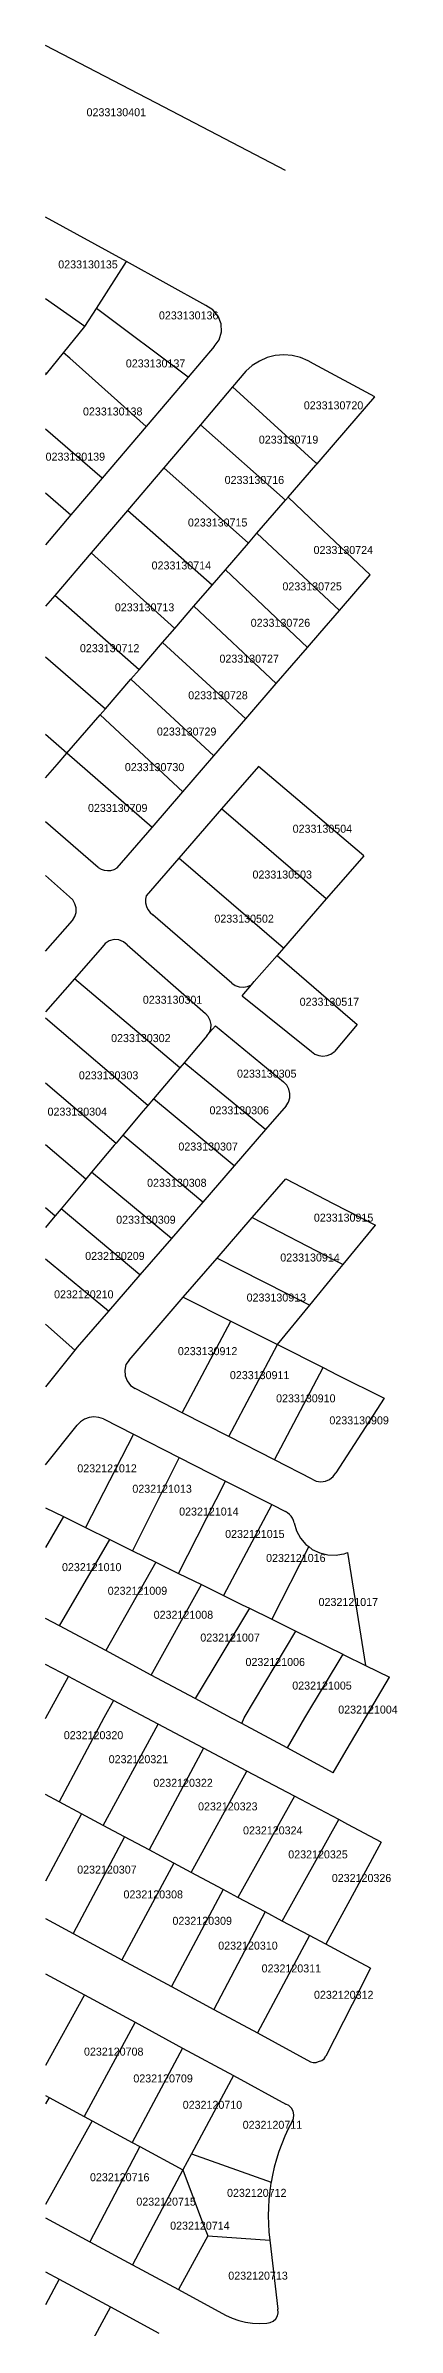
# Model space of a CAD drawing. Header units: inches. Extents: x 3124125 to 3124619, y 10094298 to 10098672.
# Drawn here: x 3124125 to 3124565, y 10095820 to 10098672 of the extents above; entities that cross this region are included whole.
import ezdxf

# ---------------------------------------------------------------- set-up
doc = ezdxf.new("R2010")
doc.units = ezdxf.units.IN
doc.header["$MEASUREMENT"] = 0
doc.layers.add('labels', color=10, linetype='Continuous')
doc.layers.add('parcels', color=10, linetype='Continuous')

msp = doc.modelspace()

# ---------------------------------------------------------------- linework, layer by layer
at = {"layer": 'parcels', "color": 7}
for p, q in [((3124273.083333, 10098594.583333), (3124125, 10098671.666667)), ((3124425.083333, 10098515.416667), (3124273.083333, 10098594.583333)), ((3124226.083333, 10098401.666667), (3124125, 10098457.25)), ((3124188.583333, 10098343.166667), (3124226.083333, 10098401.666667)), ((3124325.333333, 10098346.916667), (3124226.083333, 10098401.666667)), ((3124174.083333, 10098320.666667), (3124125, 10098355.25)), ((3124174.083333, 10098320.666667), (3124188.583333, 10098343.166667)), ((3124303.333333, 10098257.416667), (3124188.583333, 10098343.166667)), ((3124147.333333, 10098287.916667), (3124174.083333, 10098320.666667)), ((3124126.25, 10098261.583333), (3124147.333333, 10098287.916667)), ((3124155.166667, 10098280.916667), (3124147.333333, 10098287.916667)), ((3124335.833333, 10098295.666667), (3124303.333333, 10098257.416667)), ((3124126.25, 10098261.583333), (3124125, 10098262.416667)), ((3124125, 10098260.083333), (3124126.25, 10098261.583333)), ((3124250.916667, 10098195.833333), (3124155.166667, 10098280.916667)), ((3124303.333333, 10098257.416667), (3124250.916667, 10098195.833333)), ((3124375.583333, 10098264.666667), (3124358.916667, 10098245.083333)), ((3124460, 10098274.083333), (3124453.333333, 10098277.666667)), ((3124536.833333, 10098232.666667), (3124460, 10098274.083333)), ((3124358.916667, 10098245.083333), (3124318.833333, 10098197.916667)), ((3124462.916667, 10098150.416667), (3124358.916667, 10098245.083333)), ((3124503.083333, 10098193.583333), (3124536.833333, 10098232.666667)), ((3124318.833333, 10098197.916667), (3124272.833333, 10098143.916667)), ((3124425.083333, 10098103.416667), (3124318.833333, 10098197.916667)), ((3124195.666667, 10098131), (3124125, 10098192.5)), ((3124250.916667, 10098195.833333), (3124195.666667, 10098131)), ((3124464.5, 10098149), (3124503.083333, 10098193.583333)), ((3124272.833333, 10098143.916667), (3124227.333333, 10098090.583333)), ((3124378.583333, 10098049.666667), (3124272.833333, 10098143.916667)), ((3124428.333333, 10098107.166667), (3124463, 10098147.25)), ((3124464.5, 10098149), (3124462.916667, 10098150.416667)), ((3124463, 10098147.25), (3124464.5, 10098149)), ((3124125, 10098112.75), (3124156.666667, 10098085.166667)), ((3124195.666667, 10098131), (3124156.666667, 10098085.166667)), ((3124156.666667, 10098085.166667), (3124125, 10098047.916667)), ((3124227.333333, 10098090.583333), (3124181.833333, 10098037.666667)), ((3124333.333333, 10097997.416667), (3124227.333333, 10098090.583333)), ((3124389.333333, 10098062.166667), (3124425.083333, 10098103.416667)), ((3124425.083333, 10098103.416667), (3124428.333333, 10098107.166667)), ((3124428.333333, 10098107.166667), (3124464.75, 10098072.75)), ((3124378.583333, 10098049.666667), (3124389.333333, 10098062.166667)), ((3124466.75, 10097989.666667), (3124389.333333, 10098062.166667)), ((3124464.75, 10098072.75), (3124531, 10098010.25)), ((3124181.833333, 10098037.666667), (3124136.5, 10097984.25)), ((3124286.583333, 10097943.333333), (3124181.833333, 10098037.666667)), ((3124349.833333, 10098016.416667), (3124378.583333, 10098049.666667)), ((3124310.5, 10097970.916667), (3124333.333333, 10097997.416667)), ((3124333.333333, 10097997.416667), (3124349.833333, 10098016.416667)), ((3124349.833333, 10098016.416667), (3124452.583333, 10097919.5)), ((3124492.416667, 10097965.583333), (3124531, 10098010.25)), ((3124136.5, 10097984.25), (3124125, 10097970.916667)), ((3124241.916667, 10097891.583333), (3124136.5, 10097984.25)), ((3124286.583333, 10097943.333333), (3124310.5, 10097970.916667)), ((3124413.5, 10097874.25), (3124310.5, 10097970.916667)), ((3124492.416667, 10097965.583333), (3124466.75, 10097989.666667)), ((3124271.333333, 10097925.666667), (3124286.583333, 10097943.333333)), ((3124468, 10097937.25), (3124492.416667, 10097965.583333)), ((3124241.916667, 10097891.583333), (3124271.333333, 10097925.666667)), ((3124271.333333, 10097925.666667), (3124375.333333, 10097830.166667)), ((3124413.5, 10097874.25), (3124452.583333, 10097919.5)), ((3124452.583333, 10097919.5), (3124468, 10097937.25)), ((3124125, 10097907.666667), (3124199.75, 10097842.916667)), ((3124231.583333, 10097879.666667), (3124241.916667, 10097891.583333)), ((3124199.75, 10097842.916667), (3124231.583333, 10097879.666667)), ((3124335.416667, 10097783.916667), (3124231.583333, 10097879.666667)), ((3124375.333333, 10097830.166667), (3124413.5, 10097874.25)), ((3124151.5, 10097787.166667), (3124193.166667, 10097835.25)), ((3124193.166667, 10097835.25), (3124199.75, 10097842.916667)), ((3124193.166667, 10097835.25), (3124296.666667, 10097739.083333)), ((3124335.416667, 10097783.916667), (3124375.333333, 10097830.166667)), ((3124151.5, 10097787.166667), (3124125, 10097810.583333)), ((3124125, 10097756.5), (3124139.583333, 10097773.333333)), ((3124139.583333, 10097773.333333), (3124151.5, 10097787.166667)), ((3124258.166667, 10097694.583333), (3124151.5, 10097787.166667)), ((3124296.666667, 10097739.083333), (3124335.416667, 10097783.916667)), ((3124391.333333, 10097770.666667), (3124345.166667, 10097717.583333)), ((3124473.583333, 10097701), (3124391.333333, 10097770.666667)), ((3124258.166667, 10097694.583333), (3124296.666667, 10097739.083333)), ((3124345.166667, 10097717.583333), (3124291.666667, 10097656.083333)), ((3124475.833333, 10097605.166667), (3124345.166667, 10097717.583333)), ((3124190.833333, 10097644.416667), (3124125, 10097701.5)), ((3124214.333333, 10097643.916667), (3124258.166667, 10097694.583333)), ((3124522.916667, 10097659.083333), (3124473.583333, 10097701)), ((3124291.666667, 10097656.083333), (3124250.833333, 10097609.166667)), ((3124422.333333, 10097543.666667), (3124291.666667, 10097656.083333)), ((3124522.916667, 10097659.083333), (3124500, 10097632.75)), ((3124155.083333, 10097607.916667), (3124125, 10097634.333333)), ((3124500, 10097632.75), (3124475.833333, 10097605.166667)), ((3124475.833333, 10097605.166667), (3124457, 10097583.5)), ((3124125, 10097540), (3124158.583333, 10097578.416667)), ((3124357.916667, 10097499.916667), (3124259.083333, 10097585.416667)), ((3124457, 10097583.5), (3124422.333333, 10097543.666667)), ((3124195.583333, 10097544.916667), (3124161.083333, 10097505.416667)), ((3124227.083333, 10097547.916667), (3124324.916667, 10097461.916667)), ((3124422.333333, 10097543.666667), (3124414.416667, 10097534.666667)), ((3124414.416667, 10097534.666667), (3124385.916667, 10097501.916667)), ((3124414.416667, 10097534.666667), (3124478.75, 10097479.083333)), ((3124161.083333, 10097505.416667), (3124125, 10097464)), ((3124292.833333, 10097393.916667), (3124161.083333, 10097505.416667)), ((3124370.75, 10097484.166667), (3124382.5, 10097497.916667)), ((3124370.75, 10097484.166667), (3124457.5, 10097414.416667)), ((3124382.5, 10097497.916667), (3124385.916667, 10097501.916667)), ((3124252.833333, 10097347.166667), (3124125, 10097456.083333)), ((3124478.75, 10097479.083333), (3124514.666667, 10097448.083333)), ((3124326.583333, 10097434.166667), (3124330.166667, 10097438.25)), ((3124330.166667, 10097438.25), (3124337.666667, 10097446.75)), ((3124337.666667, 10097446.75), (3124422.666667, 10097376.666667)), ((3124514.666667, 10097448.083333), (3124486.166667, 10097414.416667)), ((3124298.333333, 10097400.5), (3124292.833333, 10097393.916667)), ((3124400.166667, 10097316.833333), (3124298.333333, 10097400.5)), ((3124125, 10097375.5), (3124213.166667, 10097300.083333)), ((3124259.833333, 10097355.333333), (3124252.833333, 10097347.166667)), ((3124360.833333, 10097271.5), (3124259.833333, 10097355.333333)), ((3124425.75, 10097346.416667), (3124400.166667, 10097316.833333)), ((3124400.166667, 10097316.833333), (3124360.833333, 10097271.5)), ((3124175.25, 10097255), (3124125, 10097298)), ((3124221.416667, 10097309.916667), (3124213.166667, 10097300.083333)), ((3124321.583333, 10097226.166667), (3124221.416667, 10097309.916667)), ((3124182.25, 10097263.5), (3124175.25, 10097255)), ((3124282.25, 10097180.833333), (3124182.25, 10097263.5)), ((3124360.833333, 10097271.5), (3124321.583333, 10097226.166667)), ((3124383.5, 10097206.916667), (3124425.416667, 10097255.25)), ((3124425.416667, 10097255.25), (3124484.833333, 10097224.666667)), ((3124125, 10097219.583333), (3124137.166667, 10097209.25)), ((3124144.333333, 10097218), (3124137.166667, 10097209.25)), ((3124242.916667, 10097135.416667), (3124144.333333, 10097218)), ((3124321.583333, 10097226.166667), (3124282.25, 10097180.833333)), ((3124339.666667, 10097156.25), (3124383.5, 10097206.916667)), ((3124383.5, 10097206.916667), (3124486.5, 10097153.833333)), ((3124484.833333, 10097224.666667), (3124537.5, 10097197.5)), ((3124282.25, 10097180.833333), (3124242.916667, 10097135.416667)), ((3124497.166667, 10097148.333333), (3124537.5, 10097197.5)), ((3124203.583333, 10097090.083333), (3124125, 10097155)), ((3124297.25, 10097107.25), (3124339.666667, 10097156.25)), ((3124339.666667, 10097156.25), (3124455.5, 10097097.416667)), ((3124486.5, 10097153.833333), (3124497.166667, 10097148.333333)), ((3124486.916667, 10097135.75), (3124497.166667, 10097148.333333)), ((3124242.916667, 10097135.416667), (3124203.583333, 10097090.083333)), ((3124455.5, 10097097.416667), (3124486.916667, 10097135.75)), ((3124229.416667, 10097028.916667), (3124297.25, 10097107.25)), ((3124297.25, 10097107.25), (3124356.666667, 10097077.416667)), ((3124415.083333, 10097048.083333), (3124455.5, 10097097.416667)), ((3124125, 10097073.75), (3124161.416667, 10097041.083333)), ((3124295.916667, 10096963), (3124356.666667, 10097077.416667)), ((3124356.666667, 10097077.416667), (3124415.083333, 10097048.083333)), ((3124161.416667, 10097041.083333), (3124125, 10096995.333333)), ((3124354.166667, 10096933.25), (3124415.083333, 10097048.083333)), ((3124415.083333, 10097048.083333), (3124472.166667, 10097019.5)), ((3124411.416667, 10096904), (3124472.166667, 10097019.5)), ((3124472.166667, 10097019.5), (3124489.833333, 10097010.583333)), ((3124489.833333, 10097010.583333), (3124548.333333, 10096981.25)), ((3124295.916667, 10096963), (3124236.916667, 10096993.166667)), ((3124548.333333, 10096981.25), (3124492.583333, 10096895.083333)), ((3124125, 10096898), (3124164.416667, 10096947.5)), ((3124197.25, 10096955.25), (3124235, 10096936.083333)), ((3124354.166667, 10096933.25), (3124295.916667, 10096963)), ((3124235, 10096936.083333), (3124175, 10096819.416667)), ((3124235, 10096936.083333), (3124292, 10096907.25)), ((3124411.416667, 10096904), (3124354.166667, 10096933.25)), ((3124292, 10096907.25), (3124233.833333, 10096790.416667)), ((3124292, 10096907.25), (3124350.166667, 10096877.666667)), ((3124458.416667, 10096880), (3124411.416667, 10096904)), ((3124492.583333, 10096895.083333), (3124488, 10096888)), ((3124291.333333, 10096762.166667), (3124350.166667, 10096877.666667)), ((3124350.166667, 10096877.666667), (3124407.75, 10096848.333333)), ((3124125, 10096844.166667), (3124147.416667, 10096833.166667)), ((3124147.416667, 10096833.166667), (3124125, 10096794.666667)), ((3124147.416667, 10096833.166667), (3124175, 10096819.416667)), ((3124407.75, 10096848.333333), (3124347.333333, 10096734.583333)), ((3124407.75, 10096848.333333), (3124425, 10096839.5)), ((3124142.333333, 10096696.666667), (3124205.166667, 10096804.583333)), ((3124175, 10096819.416667), (3124205.166667, 10096804.583333)), ((3124205.166667, 10096804.583333), (3124233.833333, 10096790.416667)), ((3124263, 10096776.166667), (3124200.166667, 10096665.666667)), ((3124233.833333, 10096790.416667), (3124263, 10096776.166667)), ((3124263, 10096776.166667), (3124291.333333, 10096762.166667)), ((3124454.166667, 10096795.666667), (3124407.833333, 10096704.833333)), ((3124502.583333, 10096788.333333), (3124525, 10096647.166667)), ((3124257.166667, 10096635.083333), (3124319.916667, 10096748.166667)), ((3124291.333333, 10096762.166667), (3124319.916667, 10096748.166667)), ((3124319.916667, 10096748.166667), (3124347.333333, 10096734.583333)), ((3124379.833333, 10096718.583333), (3124312.166667, 10096605.666667)), ((3124379.833333, 10096718.583333), (3124407.833333, 10096704.833333)), ((3124142.333333, 10096696.666667), (3124125, 10096706)), ((3124200.166667, 10096665.666667), (3124142.333333, 10096696.666667)), ((3124373.416667, 10096581.75), (3124437.75, 10096690.083333)), ((3124407.833333, 10096704.833333), (3124437.75, 10096690.083333)), ((3124437.75, 10096690.083333), (3124496.666667, 10096661.083333)), ((3124257.166667, 10096635.083333), (3124200.166667, 10096665.666667)), ((3124496.666667, 10096661.083333), (3124448.916667, 10096581.75)), ((3124496.666667, 10096661.083333), (3124498.083333, 10096660.416667)), ((3124498.083333, 10096660.416667), (3124525, 10096647.166667)), ((3124153.5, 10096633.166667), (3124125, 10096648.166667)), ((3124125.416667, 10096581.666667), (3124153.5, 10096633.166667)), ((3124209.916667, 10096603.416667), (3124153.5, 10096633.166667)), ((3124312.166667, 10096605.666667), (3124257.166667, 10096635.083333)), ((3124524.916667, 10096581.666667), (3124554.916667, 10096632.416667)), ((3124525, 10096647.166667), (3124554.916667, 10096632.416667)), ((3124209.916667, 10096603.416667), (3124197.916667, 10096581.666667)), ((3124251.416667, 10096581.416667), (3124209.916667, 10096603.416667)), ((3124357.416667, 10096581.416667), (3124312.166667, 10096605.666667)), ((3124125, 10096580.916667), (3124125.416667, 10096581.666667)), ((3124197.916667, 10096581.666667), (3124142.083333, 10096476.5)), ((3124196.916667, 10096447.25), (3124265.75, 10096573.75)), ((3124265.75, 10096573.75), (3124251.416667, 10096581.416667)), ((3124322.416667, 10096543.916667), (3124265.75, 10096573.75)), ((3124370.333333, 10096574.5), (3124357.416667, 10096581.416667)), ((3124370.333333, 10096574.5), (3124373.416667, 10096581.75)), ((3124427, 10096544.083333), (3124370.333333, 10096574.5)), ((3124448.916667, 10096581.75), (3124427, 10096544.083333)), ((3124500.916667, 10096540.666667), (3124524.916667, 10096581.666667)), ((3124322.416667, 10096543.916667), (3124254.416667, 10096416.583333)), ((3124376.833333, 10096515.083333), (3124322.416667, 10096543.916667)), ((3124484.75, 10096513.083333), (3124427, 10096544.083333)), ((3124307.25, 10096388.416667), (3124376.833333, 10096515.083333)), ((3124436.416667, 10096483.583333), (3124376.833333, 10096515.083333)), ((3124484.75, 10096513.083333), (3124500.916667, 10096540.666667)), ((3124142.083333, 10096476.5), (3124125, 10096485.666667)), ((3124169.833333, 10096461.666667), (3124125, 10096377.75)), ((3124169.833333, 10096461.666667), (3124142.083333, 10096476.5)), ((3124196.916667, 10096447.25), (3124169.833333, 10096461.666667)), ((3124436.416667, 10096483.583333), (3124365.5, 10096357.25)), ((3124491.583333, 10096454.5), (3124436.416667, 10096483.583333)), ((3124223.583333, 10096433), (3124159.5, 10096312.333333)), ((3124223.583333, 10096433), (3124196.916667, 10096447.25)), ((3124254.416667, 10096416.583333), (3124223.583333, 10096433)), ((3124420.916667, 10096327.75), (3124491.583333, 10096454.5)), ((3124503.083333, 10096448.333333), (3124491.583333, 10096454.5)), ((3124544.833333, 10096426.25), (3124503.083333, 10096448.333333)), ((3124285.166667, 10096400.166667), (3124254.416667, 10096416.583333)), ((3124544.833333, 10096426.25), (3124505.333333, 10096353.666667)), ((3124285.166667, 10096400.166667), (3124220.333333, 10096279.416667)), ((3124307.25, 10096388.416667), (3124285.166667, 10096400.166667)), ((3124347.083333, 10096367.166667), (3124307.25, 10096388.416667)), ((3124347.083333, 10096367.166667), (3124282.25, 10096245.916667)), ((3124365.5, 10096357.25), (3124347.083333, 10096367.166667)), ((3124399.416667, 10096339.25), (3124365.5, 10096357.25)), ((3124505.333333, 10096353.666667), (3124475.416667, 10096298.666667)), ((3124125, 10096331), (3124159.5, 10096312.333333)), ((3124399.416667, 10096339.25), (3124335.333333, 10096217.25)), ((3124420.916667, 10096327.75), (3124399.416667, 10096339.25)), ((3124454.916667, 10096309.583333), (3124420.916667, 10096327.75)), ((3124159.5, 10096312.333333), (3124220.333333, 10096279.416667)), ((3124454.916667, 10096309.583333), (3124389.833333, 10096187.833333)), ((3124475.416667, 10096298.666667), (3124454.916667, 10096309.583333)), ((3124507.083333, 10096281.75), (3124475.416667, 10096298.666667)), ((3124125, 10096261.833333), (3124173.5, 10096235.5)), ((3124220.333333, 10096279.416667), (3124282.25, 10096245.916667)), ((3124531.416667, 10096268.75), (3124507.083333, 10096281.75)), ((3124531.416667, 10096268.75), (3124508.416667, 10096223.5)), ((3124173.5, 10096235.5), (3124125, 10096147)), ((3124173.5, 10096235.5), (3124236.833333, 10096201.25)), ((3124282.25, 10096245.916667), (3124335.333333, 10096217.25)), ((3124236.833333, 10096201.25), (3124173.166667, 10096083.416667)), ((3124236.833333, 10096201.25), (3124296.166667, 10096169)), ((3124335.333333, 10096217.25), (3124389.833333, 10096187.833333)), ((3124508.416667, 10096223.5), (3124475.5, 10096158.666667)), ((3124389.833333, 10096187.833333), (3124456.25, 10096151.916667)), ((3124296.166667, 10096169), (3124233.083333, 10096051)), ((3124296.166667, 10096169), (3124359.916667, 10096134.75)), ((3124359.916667, 10096134.75), (3124307.583333, 10096036.75)), ((3124359.916667, 10096134.75), (3124425.25, 10096099)), ((3124125, 10096109.5), (3124129.25, 10096107.25)), ((3124129.25, 10096107.25), (3124125, 10096099.25)), ((3124129.25, 10096107.25), (3124173.166667, 10096083.416667)), ((3124183.25, 10096077.916667), (3124125, 10095973.333333)), ((3124173.166667, 10096083.416667), (3124183.25, 10096077.916667)), ((3124183.25, 10096077.916667), (3124233.083333, 10096051)), ((3124242.916667, 10096045.916667), (3124180.333333, 10095926.916667)), ((3124233.083333, 10096051), (3124242.916667, 10096045.916667)), ((3124242.916667, 10096045.916667), (3124296.833333, 10096016.583333)), ((3124307.583333, 10096036.75), (3124296.833333, 10096016.583333)), ((3124307.583333, 10096036.75), (3124406.916667, 10096001.166667)), ((3124296.833333, 10096016.583333), (3124233.666667, 10095898.083333)), ((3124296.833333, 10096016.583333), (3124322.666667, 10095947.666667)), ((3124125, 10095956.833333), (3124180.333333, 10095926.916667)), ((3124322.666667, 10095947.666667), (3124327.75, 10095934.166667)), ((3124180.333333, 10095926.916667), (3124233.666667, 10095898.083333)), ((3124327.75, 10095934.166667), (3124291.166667, 10095867)), ((3124327.75, 10095934.166667), (3124405.416667, 10095928.916667)), ((3124405.416667, 10095928.916667), (3124415.5, 10095842.416667)), ((3124125, 10095889.416667), (3124142.166667, 10095880.083333)), ((3124233.666667, 10095898.083333), (3124291.166667, 10095867)), ((3124142.166667, 10095880.083333), (3124125, 10095848.083333)), ((3124142.166667, 10095880.083333), (3124206.166667, 10095845.416667)), ((3124291.166667, 10095867), (3124350.166667, 10095835.166667)), ((3124206.166667, 10095845.416667), (3124143.833333, 10095730.333333)), ((3124206.166667, 10095845.416667), (3124266.666667, 10095812.75))]:
    msp.add_line(p, q, dxfattribs=at)
for points in [[(3124335.833333, 10098295.666667), (3124341.916667, 10098304), (3124344.916667, 10098313.833333), (3124344.583333, 10098324.083333), (3124340.833333, 10098333.75), (3124334.25, 10098341.583333), (3124325.333333, 10098346.916667)], [(3124453.333333, 10098277.666667), (3124443.666667, 10098281.833333), (3124433.416667, 10098284.333333), (3124422.833333, 10098285.25), (3124412.25, 10098284.333333), (3124402, 10098281.75), (3124392.333333, 10098277.5), (3124383.416667, 10098271.75), (3124375.583333, 10098264.666667)], [(3124190.833333, 10097644.416667), (3124194.5, 10097642.416667), (3124198.416667, 10097641.083333), (3124202.583333, 10097640.666667), (3124206.666667, 10097640.916667), (3124210.666667, 10097642.083333), (3124214.333333, 10097643.916667)], [(3124158.583333, 10097578.416667), (3124161.5, 10097583.083333), (3124163.083333, 10097588.333333), (3124163.166667, 10097593.916667), (3124161.75, 10097599.25), (3124159, 10097604), (3124155.083333, 10097607.916667)], [(3124250.833333, 10097609.166667), (3124249.916667, 10097604.75), (3124250, 10097600.25), (3124251, 10097595.833333), (3124252.916667, 10097591.833333), (3124255.666667, 10097588.25), (3124259.083333, 10097585.416667)], [(3124227.083333, 10097547.916667), (3124222.416667, 10097551.75), (3124216.75, 10097554), (3124210.583333, 10097554.416667), (3124204.666667, 10097552.916667), (3124199.5, 10097549.583333), (3124195.583333, 10097544.916667)], [(3124357.916667, 10097499.916667), (3124362.166667, 10097496.916667), (3124367.083333, 10097495.166667), (3124372.333333, 10097494.833333), (3124377.416667, 10097495.916667), (3124382.5, 10097497.916667)], [(3124330.166667, 10097438.25), (3124331.833333, 10097443), (3124332.083333, 10097448.25), (3124331, 10097453.416667), (3124328.5, 10097458.083333), (3124324.916667, 10097461.916667)], [(3124326.583333, 10097434.166667), (3124324.583333, 10097431.75), (3124298.333333, 10097400.5)], [(3124457.5, 10097414.416667), (3124461.75, 10097411.25), (3124466.583333, 10097409.333333), (3124471.833333, 10097408.666667), (3124477, 10097409.333333), (3124480.416667, 10097410.666667)], [(3124480.416667, 10097410.666667), (3124481.916667, 10097411.25), (3124486.166667, 10097414.416667)], [(3124292.833333, 10097393.916667), (3124290.166667, 10097390.666667), (3124259.833333, 10097355.333333)], [(3124425.75, 10097346.416667), (3124428.666667, 10097351.166667), (3124430.333333, 10097356.583333), (3124430.416667, 10097362.166667), (3124429.166667, 10097367.583333), (3124426.5, 10097372.583333), (3124422.666667, 10097376.666667)], [(3124252.833333, 10097347.166667), (3124247.166667, 10097340.5), (3124221.416667, 10097309.916667)], [(3124213.166667, 10097300.083333), (3124210.833333, 10097297.416667), (3124182.25, 10097263.5)], [(3124175.25, 10097255), (3124171.583333, 10097250.5), (3124144.333333, 10097218)], [(3124137.166667, 10097209.25), (3124132.416667, 10097203.583333), (3124125, 10097194.416667)], [(3124203.583333, 10097090.083333), (3124164.666667, 10097045.166667), (3124161.416667, 10097041.083333)], [(3124229.416667, 10097028.916667), (3124225.416667, 10097023.166667), (3124223.916667, 10097016.333333), (3124224.416667, 10097009.333333), (3124226.916667, 10097002.75), (3124231.166667, 10096997.25), (3124236.916667, 10096993.166667)], [(3124197.25, 10096955.25), (3124191.5, 10096957.166667), (3124185.5, 10096957.75), (3124179.5, 10096957), (3124173.75, 10096955), (3124168.666667, 10096951.75), (3124164.416667, 10096947.5)], [(3124458.416667, 10096880), (3124463.583333, 10096877.583333), (3124469.25, 10096876.666667), (3124475, 10096877.333333), (3124480.25, 10096879.583333), (3124484.75, 10096883.25), (3124488, 10096888)], [(3124436, 10096825.416667), (3124435.166667, 10096828.333333), (3124433.916667, 10096831.166667), (3124432.166667, 10096833.75), (3124430.083333, 10096836), (3124427.666667, 10096838), (3124425, 10096839.5)], [(3124436, 10096825.416667), (3124438.916667, 10096815.5), (3124443.833333, 10096806.416667), (3124450.5, 10096798.5), (3124454.166667, 10096795.666667)], [(3124454.166667, 10096795.666667), (3124458.583333, 10096792.25), (3124467.916667, 10096787.75), (3124477.916667, 10096785.25), (3124488.25, 10096784.833333), (3124495.166667, 10096786.083333)], [(3124495.166667, 10096786.083333), (3124498.416667, 10096786.666667), (3124502.583333, 10096788.333333)], [(3124347.333333, 10096734.583333), (3124370.833333, 10096723), (3124379.833333, 10096718.583333)], [(3124456.25, 10096151.916667), (3124459.833333, 10096150.916667), (3124463.583333, 10096150.75), (3124466.5, 10096152.25)], [(3124466.5, 10096152.25), (3124470.5, 10096153.25), (3124473.333333, 10096155.666667), (3124475.5, 10096158.666667)], [(3124433.166667, 10096077), (3124435, 10096081.083333), (3124435.5, 10096085.583333), (3124434.583333, 10096090), (3124432.5, 10096093.916667), (3124429.25, 10096097), (3124425.25, 10096099)], [(3124433.166667, 10096077), (3124428.5, 10096067.916667), (3124424.166667, 10096058.666667), (3124420.25, 10096049.25), (3124416.75, 10096039.666667), (3124413.583333, 10096029.916667), (3124410.916667, 10096020.083333), (3124408.583333, 10096010.166667), (3124406.916667, 10096001.166667)], [(3124406.916667, 10096001.166667), (3124406.75, 10096000.083333), (3124405.25, 10095990), (3124404.25, 10095979.833333), (3124403.583333, 10095969.666667), (3124403.416667, 10095959.416667), (3124403.666667, 10095949.25), (3124404.333333, 10095939.083333), (3124405.416667, 10095928.916667)], [(3124350.166667, 10095835.166667), (3124358.166667, 10095831.333333), (3124366.5, 10095828.25), (3124375.083333, 10095826.166667), (3124383.916667, 10095824.916667), (3124392.75, 10095824.583333), (3124401.666667, 10095825.166667)], [(3124401.666667, 10095825.166667), (3124405.833333, 10095825.75), (3124409.666667, 10095827.5), (3124412.75, 10095830.416667), (3124414.916667, 10095834.083333), (3124415.833333, 10095838.166667), (3124415.5, 10095842.416667)]]:
    msp.add_lwpolyline(points, dxfattribs=at)

# ---------------------------------------------------------------- texts
at = {"layer": 'labels', "color": 7}
for s, p in [('0233130401', (3124176.25, 10098583.416667)), ('0233130135', (3124140.833333, 10098393.25)), ('0233130136', (3124266.75, 10098329.5)), ('0233130137', (3124225.333333, 10098269.5)), ('0233130720', (3124447.916667, 10098217.083333)), ('0233130138', (3124171.75, 10098209.416667)), ('0233130719', (3124391.666667, 10098174.25)), ('0233130139', (3124125, 10098152.916667)), ('0233130716', (3124348.916667, 10098123.833333)), ('0233130715', (3124303, 10098070.666667)), ('0233130714', (3124257.583333, 10098017)), ('0233130724', (3124460.166667, 10098036.333333)), ('0233130725', (3124421.166667, 10097990.833333)), ('0233130713', (3124211.583333, 10097964.666667)), ('0233130726', (3124381.5, 10097945.333333)), ('0233130712', (3124167.916667, 10097913.583333)), ('0233130727', (3124342.416667, 10097900.5)), ('0233130728', (3124303.416667, 10097854.75)), ('0233130729', (3124264.25, 10097809.416667)), ('0233130730', (3124224.083333, 10097764.916667)), ('0233130709', (3124178, 10097713.916667)), ('0233130504', (3124434, 10097687.916667)), ('0233130503', (3124383.75, 10097630.666667)), ('0233130502', (3124336.083333, 10097575.5)), ('0233130301', (3124246.583333, 10097474.166667)), ('0233130517', (3124442.75, 10097471.666667)), ('0233130302', (3124206.916667, 10097426.25)), ('0233130303', (3124166.583333, 10097379.75)), ('0233130305', (3124364.416667, 10097381.833333)), ('0233130304', (3124127.416667, 10097334.333333)), ('0233130306', (3124330, 10097336)), ('0233130307', (3124291.083333, 10097290.75)), ('0233130308', (3124251.916667, 10097245.416667)), ('0233130309', (3124213.25, 10097199.25)), ('0233130915', (3124460.5, 10097201.833333)), ('0232120209', (3124174.5, 10097154)), ('0233130914', (3124418.5, 10097152)), ('0232120210', (3124135.583333, 10097106)), ('0233130913', (3124376.416667, 10097102)), ('0233130912', (3124290.416667, 10097035)), ('0233130911', (3124355.5, 10097005)), ('0233130910', (3124413.25, 10096976)), ('0233130909', (3124479.916667, 10096948.5)), ('0232121012', (3124164.666667, 10096888.5)), ('0232121013', (3124233.5, 10096863)), ('0232121014', (3124292, 10096834.5)), ('0232121015', (3124349.5, 10096806.5)), ('0232121010', (3124145.5, 10096765)), ('0232121016', (3124400.75, 10096776.5)), ('0232121009', (3124202.666667, 10096735.5)), ('0232121008', (3124260.166667, 10096705.5)), ('0232121017', (3124466.416667, 10096721.5)), ('0232121007', (3124318.5, 10096677)), ('0232121006', (3124375, 10096646.5)), ('0232121005', (3124433.5, 10096617)), ('0232121004', (3124491, 10096587)), ('0232120320', (3124147.75, 10096555)), ('0232120321', (3124203.916667, 10096525)), ('0232120322', (3124259.75, 10096495.5)), ('0232120323', (3124315.666667, 10096466)), ('0232120324', (3124371.916667, 10096436)), ('0232120325', (3124428.5, 10096406)), ('0232120307', (3124164.5, 10096387)), ('0232120326', (3124482.916667, 10096376.5)), ('0232120308', (3124222.416667, 10096356)), ('0232120309', (3124283.666667, 10096323)), ('0232120310', (3124340.916667, 10096292)), ('0232120311', (3124395.166667, 10096263.5)), ('0232120312', (3124460.666667, 10096230.5)), ('0232120708', (3124173, 10096159.5)), ('0232120709', (3124234.75, 10096126)), ('0232120710', (3124296.5, 10096093)), ('0232120711', (3124371.5, 10096068)), ('0232120716', (3124180.5, 10096002.5)), ('0232120715', (3124238.5, 10095972)), ('0232120712', (3124351.916667, 10095983)), ('0232120714', (3124280.75, 10095942)), ('0232120713', (3124353.5, 10095879.5))]:
    msp.add_text(s, height=10, dxfattribs=at).set_placement(p)

doc.saveas('drawing.dxf')
